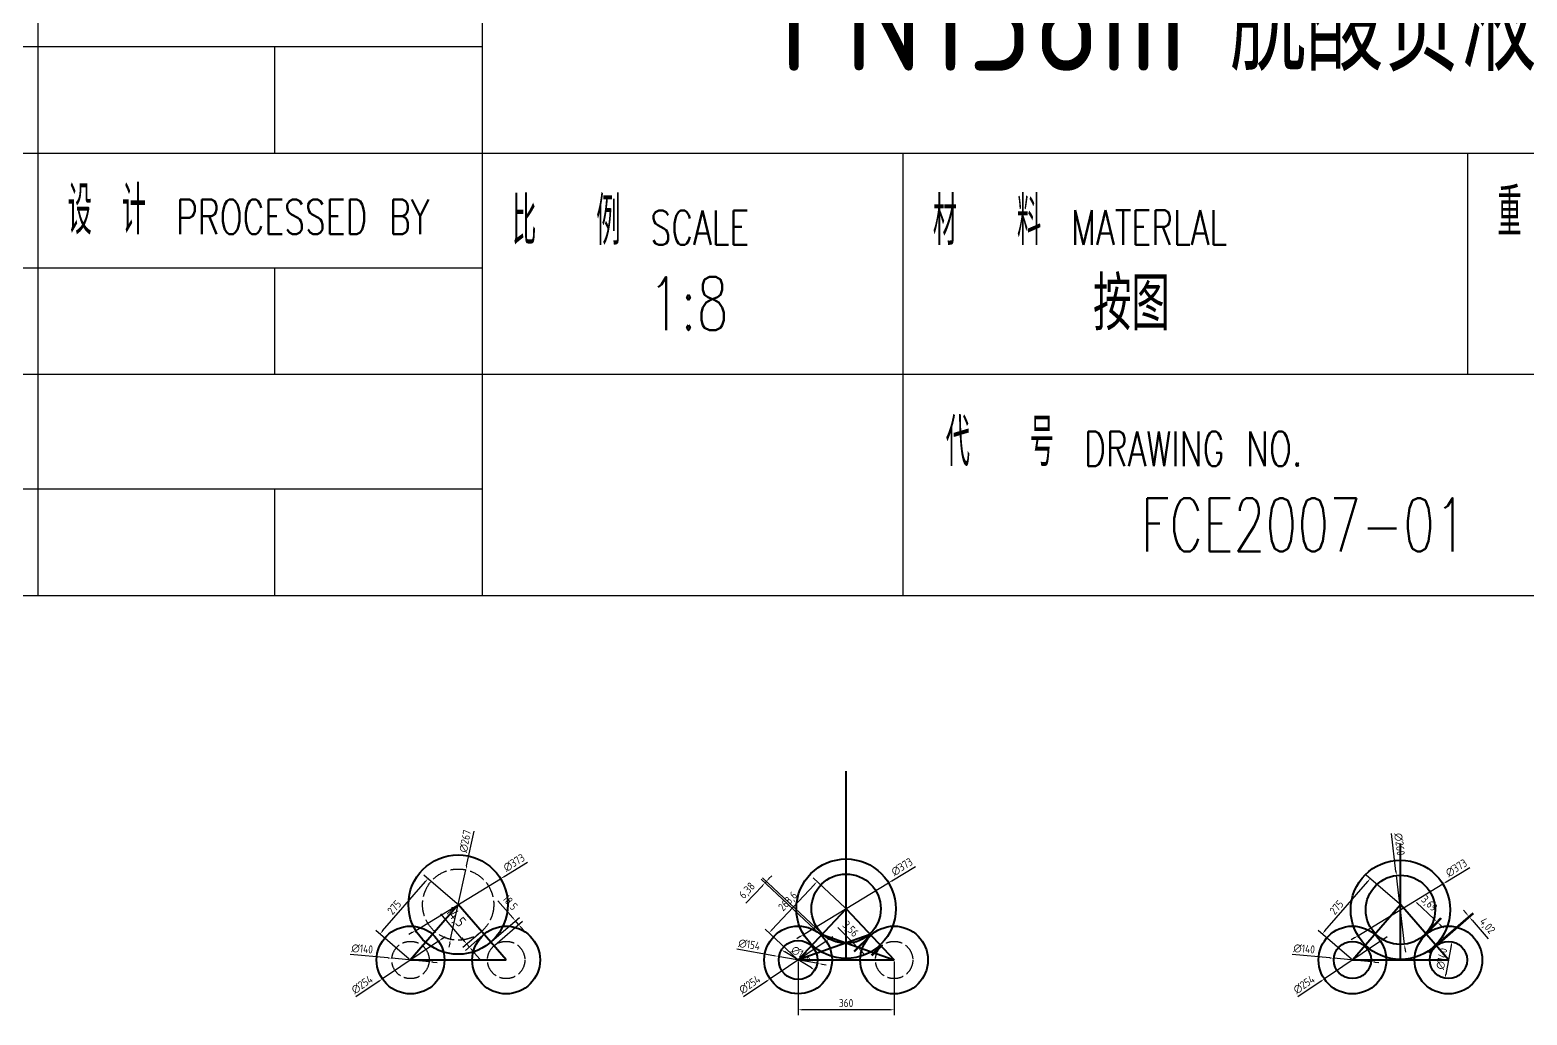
# Model space of a CAD drawing. Header units: millimetres. Extents: x 6220 to 53600, y -8031 to 13822.
# Drawn here: x 23265 to 28878, y -8031 to -4335 of the extents above; entities that cross this region are included whole.
import ezdxf

# ---------------------------------------------------------------- set-up
doc = ezdxf.new("R2010")
doc.units = ezdxf.units.MM
doc.linetypes.add('ACAD_ISO02W100', pattern=[15, 12, -3])
doc.layers.add('2', color=3, linetype='Continuous')
doc.layers.add('虚线', color=3, linetype='ACAD_ISO02W100')
doc.layers.add('粗线', color=7, linetype='Continuous', lineweight=40)
doc.styles.add('GB', font='gbenor.shx', dxfattribs={"bigfont": 'gbcbig.shx'})
doc.styles.get("Standard").update_dxf_attribs({"font": 'txt', "bigfont": 'gbcbig.shx'})
doc.styles.add('工程字', font='gbenor.shx', dxfattribs={"bigfont": 'gbcbig.shx'})
doc.dimstyles.new('ISO-25', dxfattribs={"dimtxt": 40, "dimasz": 30, "dimexe": 20, "dimexo": 5, "dimgap": 10, "dimtad": 1, "dimtxsty": 'GB', "dimcen": 2.5, "dimadec": 0, "dimazin": 0, "dimtfac": 1, "dimtmove": 0, "dimatfit": 0, "dimfxl": 0, "dimarcsym": 0})

# ---------------------------------------------------------------- blocks, each defined once
blk = doc.blocks.new('*T25')
at = {"layer": '2', "color": 0, "lineweight": -2}
for p, q in [((0, 0), (871.9, 0)), ((0, 0), (0, -347.4)), ((871.9, 0), (1611.6, 0)), ((1611.6, 0), (2499.6, 0)), ((2499.6, 0), (3278.3, 0)), ((3278.3, 0), (4855.8, 0)), ((3278.3, 0), (3278.3, -347.4)), ((4855.8, 0), (6133.8, 0)), ((6133.8, 0), (6972.7, 0)), ((6972.7, 0), (8156.2, 0)), ((8156.2, 0), (8985.6, 0)), ((8985.6, 0), (8985.6, -347.4)), ((0, -347.4), (0, -597.6)), ((3278.3, -347.4), (3278.3, -597.6)), ((8985.6, -347.4), (8985.6, -597.6)), ((0, -597.6), (0, -847.8)), ((3278.3, -597.6), (3278.3, -847.8)), ((8985.6, -597.6), (8985.6, -847.8)), ((0, -847.8), (871.9, -847.8)), ((0, -847.8), (0, -1277.9)), ((871.9, -847.8), (1611.6, -847.8)), ((1611.6, -847.8), (2499.6, -847.8)), ((1611.6, -847.8), (1611.6, -1277.9)), ((2499.6, -847.8), (3278.3, -847.8)), ((3278.3, -847.8), (3278.3, -1277.9)), ((8985.6, -847.8), (8985.6, -1277.9)), ((0, -1277.9), (871.9, -1277.9)), ((0, -1277.9), (0, -1677.5)), ((871.9, -1277.9), (1611.6, -1277.9)), ((871.9, -1277.9), (871.9, -1677.5)), ((1611.6, -1277.9), (2499.6, -1277.9)), ((1611.6, -1277.9), (1611.6, -1677.5)), ((2499.6, -1277.9), (3278.3, -1277.9)), ((2499.6, -1277.9), (2499.6, -1677.5)), ((3278.3, -1277.9), (3278.3, -1677.5)), ((8985.6, -1277.9), (8985.6, -1677.5)), ((0, -1677.5), (871.9, -1677.5)), ((0, -1677.5), (0, -2107.6)), ((871.9, -1677.5), (1611.6, -1677.5)), ((1611.6, -1677.5), (2499.6, -1677.5)), ((1611.6, -1677.5), (1611.6, -2107.6)), ((2499.6, -1677.5), (3278.3, -1677.5)), ((3278.3, -1677.5), (4855.8, -1677.5)), ((3278.3, -1677.5), (3278.3, -2107.6)), ((4855.8, -1677.5), (6133.8, -1677.5)), ((4855.8, -1677.5), (4855.8, -2107.6)), ((6133.8, -1677.5), (6972.7, -1677.5)), ((6972.7, -1677.5), (8156.2, -1677.5)), ((6972.7, -1677.5), (6972.7, -2107.6)), ((8156.2, -1677.5), (8985.6, -1677.5)), ((8985.6, -1677.5), (8985.6, -2107.6)), ((0, -2107.6), (871.9, -2107.6)), ((0, -2107.6), (0, -2507.2)), ((871.9, -2107.6), (1611.6, -2107.6)), ((871.9, -2107.6), (871.9, -2507.2)), ((1611.6, -2107.6), (2499.6, -2107.6)), ((1611.6, -2107.6), (1611.6, -2507.2)), ((2499.6, -2107.6), (3278.3, -2107.6)), ((2499.6, -2107.6), (2499.6, -2507.2)), ((3278.3, -2107.6), (3278.3, -2507.2)), ((4855.8, -2107.6), (4855.8, -2507.2)), ((6972.7, -2107.6), (6972.7, -2507.2)), ((8985.6, -2107.6), (8985.6, -2507.2)), ((0, -2507.2), (871.9, -2507.2)), ((0, -2507.2), (0, -2937.4)), ((871.9, -2507.2), (1611.6, -2507.2)), ((1611.6, -2507.2), (2499.6, -2507.2)), ((1611.6, -2507.2), (1611.6, -2937.4)), ((2499.6, -2507.2), (3278.3, -2507.2)), ((3278.3, -2507.2), (4855.8, -2507.2)), ((3278.3, -2507.2), (3278.3, -2937.4)), ((4855.8, -2507.2), (6133.8, -2507.2)), ((4855.8, -2507.2), (4855.8, -2937.4)), ((6133.8, -2507.2), (6972.7, -2507.2)), ((6972.7, -2507.2), (8156.2, -2507.2)), ((8156.2, -2507.2), (8985.6, -2507.2)), ((8156.2, -2507.2), (8156.2, -2937.4)), ((8985.6, -2507.2), (8985.6, -2937.4)), ((0, -2937.4), (871.9, -2937.4)), ((0, -2937.4), (0, -3337)), ((871.9, -2937.4), (1611.6, -2937.4)), ((871.9, -2937.4), (871.9, -3337)), ((1611.6, -2937.4), (2499.6, -2937.4)), ((1611.6, -2937.4), (1611.6, -3337)), ((2499.6, -2937.4), (3278.3, -2937.4)), ((2499.6, -2937.4), (2499.6, -3337)), ((3278.3, -2937.4), (3278.3, -3337)), ((4855.8, -2937.4), (4855.8, -3337)), ((8156.2, -2937.4), (8156.2, -3337)), ((8985.6, -2937.4), (8985.6, -3337)), ((0, -3337), (871.9, -3337)), ((871.9, -3337), (1611.6, -3337)), ((1611.6, -3337), (2499.6, -3337)), ((2499.6, -3337), (3278.3, -3337)), ((3278.3, -3337), (4855.8, -3337)), ((4855.8, -3337), (6133.8, -3337)), ((6133.8, -3337), (6972.7, -3337)), ((6972.7, -3337), (8156.2, -3337)), ((8156.2, -3337), (8985.6, -3337))]:
    blk.add_line(p, q, dxfattribs=at)
at = {"layer": '2', "color": 0, "insert": (0.1, -423.9), "char_height": 250, "width": 3278.163, "attachment_point": 4, "style": '工程字'}
blk.add_mtext('     富瑞德化工设备(武汉)有限公司\\P{\\H0.48x;       FRIEND CHEMICAL EQUIPMENT(WUHAN) CO., LTD}', dxfattribs=at)
at = {"layer": '2', "color": 0}
for s, insert, char_height, width, attachment_point in [('\\A1; \\P 名称 {\\H0.6x;TITLE\\P}     {\\Fgbenor|c0;\\H1.6x;FN138m\\H0.7x;\\S2^ ;\\Ftxt,gbcbig|c134;\\H1.429x;脱酸贫液冷却器}', (3278.3, -0.1), 250, 5707.247, 1), (' {\\W0.7;标 检 \\H0.7222x;STD.CH. BY}', (1611.7, -1062.9), 180, 1666.524, 4), ('{\\W0.7; 设 计 \\H0.7222x;DESIGNED BY}', (0.1, -1062.9), 180, 1611.518, 4), ('{\\W0.7; 校 对 \\H0.7222x;CHECKED BY}', (0.1, -1892.6), 180, 1611.518, 4), ('{\\W0.7; 设 计 \\H0.7222x;PROCESSED BY}', (1611.7, -1892.6), 180, 1666.524, 4), ('{\\W0.7; 重  量 \\H0.7222x;WEIGHT  (kg)\\P\\H1.538x;    6102.3 Kg}', (6972.7, -2092.4), 180, 2012.871, 4), ('{\\W0.7; 比  例 \\H0.7222x;SCALE\\P\\H1.538x;     1:8}', (3278.3, -2092.4), 180, 1577.4, 4), ('{\\W0.7; 材  料 \\H0.7222x;MATERLAL\\P\\H1.538x;\\W1;    按图}', (4855.9, -2092.4), 180, 2116.736, 4), ('{\\H0.2778x; }版\\P{\\H0.7222x;  REV.\\P   A}', (8156.3, -2922.1), 180, 829.291, 4), ('{\\W0.7; 审 核 \\H0.7222x;REVIEWED BY}', (0.1, -2722.3), 180, 1611.518, 4), (' {\\W0.7;代  号 \\H0.7222x;DRAWING NO.\\P\\H1.538x;\\W1;     \\W0.7;FCE2007-01}', (4855.9, -2922.1), 180, 3300.317, 4)]:
    blk.add_mtext(s, dxfattribs=dict(at, insert=insert, char_height=char_height, width=width, attachment_point=attachment_point))
blk = doc.blocks.new('*D106')
at = {"layer": 'Defpoints', "color": 0}
for p in [(24757.5, -7518.9), (24870.5, -7616.7), (24690.5, -7824.6)]:
    blk.add_point(p, dxfattribs=at)
at = {"layer": '粗线', "color": 0, "lineweight": -2}
for p, q in [((24866.7, -7613.4), (24742.4, -7505.8)), ((24587.4, -7715.4), (24747.7, -7530.2)), ((24686.7, -7821.3), (24562.4, -7713.7))]:
    blk.add_line(p, q, dxfattribs=at)
at = {"layer": '粗线', "color": 0}
for points in [[(24745.8, -7528.6), (24749.6, -7531.8), (24757.5, -7518.9)], [(24585.5, -7713.8), (24589.3, -7717.1), (24577.5, -7726.8)]]:
    blk.add_solid(points, dxfattribs=at)
at = {"layer": '粗线', "color": 0, "insert": (24630.9, -7627), "char_height": 30, "attachment_point": 5, "rotation": 49.1146, "style": 'GB'}
blk.add_mtext('275', dxfattribs=at)
blk = doc.blocks.new('*D107')
at = {"layer": 'Defpoints', "color": 0}
for p in [(25029.8, -7519.6), (24711.2, -7713.7)]:
    blk.add_point(p, dxfattribs=at)
at = {"layer": '粗线', "color": 0, "lineweight": -2}
for p, q in [((25042.6, -7511.8), (25131, -7457.9)), ((24711.2, -7713.7), (25029.8, -7519.6)), ((24698.4, -7721.5), (24685.6, -7729.3))]:
    blk.add_line(p, q, dxfattribs=at)
at = {"layer": '粗线', "color": 0}
for points in [[(25041.3, -7509.7), (25043.9, -7513.9), (25029.8, -7519.6)], [(24697.1, -7719.4), (24699.7, -7723.7), (24711.2, -7713.7)]]:
    blk.add_solid(points, dxfattribs=at)
at = {"layer": '粗线', "color": 0, "insert": (25080.2, -7459.6), "char_height": 30, "attachment_point": 5, "rotation": 31.3618, "style": 'GB'}
blk.add_mtext('∅373', dxfattribs=at)
blk = doc.blocks.new('*D108')
at = {"layer": 'Defpoints', "color": 0}
for p in [(24899.1, -7486.3), (24841.9, -7747)]:
    blk.add_point(p, dxfattribs=at)
at = {"layer": '粗线', "color": 0, "lineweight": -2}
for p, q in [((24902.3, -7471.6), (24930.9, -7341.4)), ((24841.9, -7747), (24899.1, -7486.3)), ((24838.7, -7761.7), (24835.4, -7776.3))]:
    blk.add_line(p, q, dxfattribs=at)
at = {"layer": '粗线', "color": 0}
for points in [[(24899.9, -7471.1), (24904.8, -7472.1), (24899.1, -7486.3)], [(24836.2, -7761.2), (24841.1, -7762.2), (24841.9, -7747)]]:
    blk.add_solid(points, dxfattribs=at)
at = {"layer": '粗线', "color": 0, "insert": (24897.1, -7378.7), "char_height": 30, "attachment_point": 5, "rotation": 77.616, "style": 'GB'}
blk.add_mtext('∅267', dxfattribs=at)
blk = doc.blocks.new('*D109')
at = {"layer": 'Defpoints', "color": 0}
for p in [(24797, -7753.5), (24586.6, -7895.6)]:
    blk.add_point(p, dxfattribs=at)
at = {"layer": '粗线', "color": 0, "lineweight": -2}
for p, q in [((24809.5, -7745.1), (24821.9, -7736.7)), ((24797, -7753.5), (24586.6, -7895.6)), ((24574.1, -7904), (24487.1, -7962.8))]:
    blk.add_line(p, q, dxfattribs=at)
at = {"layer": '粗线', "color": 0}
for points in [[(24808.1, -7743), (24810.9, -7747.2), (24797, -7753.5)], [(24572.7, -7902), (24575.5, -7906.1), (24586.6, -7895.6)]]:
    blk.add_solid(points, dxfattribs=at)
at = {"layer": '粗线', "color": 0, "insert": (24510.4, -7916.9), "char_height": 30, "attachment_point": 5, "rotation": 34.0351, "style": 'GB'}
blk.add_mtext('∅254', dxfattribs=at)
blk = doc.blocks.new('*D110')
at = {"layer": 'Defpoints', "color": 0}
for p in [(24622.1, -7818.2), (24761.5, -7830.9)]:
    blk.add_point(p, dxfattribs=at)
at = {"layer": '粗线', "color": 0, "lineweight": -2}
for p, q in [((24607.2, -7816.8), (24466.2, -7803.9)), ((24761.5, -7830.9), (24622.1, -7818.2)), ((24776.4, -7832.3), (24791.4, -7833.7))]:
    blk.add_line(p, q, dxfattribs=at)
at = {"layer": '粗线', "color": 0}
for points in [[(24607.4, -7814.3), (24606.9, -7819.3), (24622.1, -7818.2)], [(24776.7, -7829.8), (24776.2, -7834.8), (24761.5, -7830.9)]]:
    blk.add_solid(points, dxfattribs=at)
at = {"layer": '粗线', "color": 0, "insert": (24510.8, -7782.9), "char_height": 30, "attachment_point": 5, "rotation": 354.7797, "style": 'GB'}
blk.add_mtext('∅140', dxfattribs=at)
blk = doc.blocks.new('*D111')
at = {"layer": 'Defpoints', "color": 0}
for p in [(25085, -7677.6), (24992.6, -7757.7), (25004.7, -7771.6)]:
    blk.add_point(p, dxfattribs=at)
at = {"layer": '粗线', "color": 0, "lineweight": -2}
for p, q in [((25075.2, -7666.3), (25019.7, -7602.2)), ((24996.4, -7754.4), (25100.2, -7664.5)), ((25008.5, -7768.4), (25112.3, -7678.5)), ((25097.2, -7691.6), (25085, -7677.6)), ((25107, -7702.9), (25116.8, -7714.3))]:
    blk.add_line(p, q, dxfattribs=at)
at = {"layer": '粗线', "color": 0}
for points in [[(25077.1, -7664.6), (25073.3, -7667.9), (25085, -7677.6)], [(25108.9, -7701.3), (25105.1, -7704.6), (25097.2, -7691.6)]]:
    blk.add_solid(points, dxfattribs=at)
at = {"layer": '粗线', "color": 0, "insert": (25062.9, -7610.9), "char_height": 30, "attachment_point": 5, "rotation": 310.8854, "style": 'GB'}
blk.add_mtext('18,5', dxfattribs=at)
blk = doc.blocks.new('*D112')
at = {"layer": 'Defpoints', "color": 0}
for p in [(24957.9, -7717.6), (24967.4, -7728.5), (24903.2, -7764.9)]:
    blk.add_point(p, dxfattribs=at)
at = {"layer": '粗线', "color": 0, "lineweight": -2}
for p, q in [((24883.6, -7742.2), (24805.2, -7651.7)), ((24954.1, -7720.9), (24888.1, -7778)), ((24963.6, -7731.8), (24897.6, -7789)), ((24912.7, -7775.9), (24903.2, -7764.9)), ((24932.3, -7798.6), (24952, -7821.2))]:
    blk.add_line(p, q, dxfattribs=at)
at = {"layer": '粗线', "color": 0}
for points in [[(24887.4, -7739), (24879.8, -7745.5), (24903.2, -7764.9)], [(24936.1, -7795.3), (24928.6, -7801.8), (24912.7, -7775.9)]]:
    blk.add_solid(points, dxfattribs=at)
at = {"layer": '粗线', "color": 0, "insert": (24859.1, -7664.4), "char_height": 40, "attachment_point": 5, "rotation": 310.8854, "style": 'GB'}
blk.add_mtext('14,5', dxfattribs=at)
blk = doc.blocks.new('*D113')
at = {"layer": 'Defpoints', "color": 0}
for p in [(26484.4, -7535), (26165.9, -7729.1)]:
    blk.add_point(p, dxfattribs=at)
at = {"layer": '粗线', "color": 0, "lineweight": -2}
for p, q in [((26497.2, -7527.2), (26585.7, -7473.3)), ((26165.9, -7729.1), (26484.4, -7535)), ((26153.1, -7736.9), (26140.3, -7744.8))]:
    blk.add_line(p, q, dxfattribs=at)
at = {"layer": '粗线', "color": 0}
for points in [[(26495.9, -7525.1), (26498.5, -7529.3), (26484.4, -7535)], [(26151.8, -7734.8), (26154.4, -7739.1), (26165.9, -7729.1)]]:
    blk.add_solid(points, dxfattribs=at)
at = {"layer": '粗线', "color": 0, "insert": (26534.8, -7475), "char_height": 30, "attachment_point": 5, "rotation": 31.3618, "style": 'GB'}
blk.add_mtext('∅373', dxfattribs=at)
blk = doc.blocks.new('*D114')
at = {"layer": 'Defpoints', "color": 0}
for p in [(26250.5, -7753.4), (26040, -7895.5)]:
    blk.add_point(p, dxfattribs=at)
at = {"layer": '粗线', "color": 0, "lineweight": -2}
for p, q in [((26263, -7745), (26275.4, -7736.6)), ((26250.5, -7753.4), (26040, -7895.5)), ((26027.6, -7903.9), (25940.6, -7962.7))]:
    blk.add_line(p, q, dxfattribs=at)
at = {"layer": '粗线', "color": 0}
for points in [[(26261.6, -7742.9), (26264.4, -7747), (26250.5, -7753.4)], [(26026.2, -7901.9), (26029, -7906), (26040, -7895.5)]]:
    blk.add_solid(points, dxfattribs=at)
at = {"layer": '粗线', "color": 0, "insert": (25963.9, -7916.8), "char_height": 30, "attachment_point": 5, "rotation": 34.0351, "style": 'GB'}
blk.add_mtext('∅254', dxfattribs=at)
blk = doc.blocks.new('*D115')
at = {"layer": 'Defpoints', "color": 0}
for p in [(26419.5, -7726), (26422.1, -7728.5), (26368.4, -7777.1)]:
    blk.add_point(p, dxfattribs=at)
at = {"layer": '粗线', "color": 0, "lineweight": -2}
for p, q in [((26357.8, -7766.5), (26294.2, -7702.9)), ((26416, -7729.6), (26354.2, -7791.3)), ((26418.5, -7732.1), (26356.8, -7793.8)), ((26370.9, -7779.7), (26368.4, -7777.1)), ((26381.5, -7790.3), (26392.1, -7800.9))]:
    blk.add_line(p, q, dxfattribs=at)
at = {"layer": '粗线', "color": 0}
for points in [[(26359.5, -7764.8), (26356, -7768.3), (26368.4, -7777.1)], [(26383.3, -7788.5), (26379.7, -7792), (26370.9, -7779.7)]]:
    blk.add_solid(points, dxfattribs=at)
at = {"layer": '粗线', "color": 0, "insert": (26339.7, -7710.4), "char_height": 30, "attachment_point": 5, "rotation": 314.9728, "style": 'GB'}
blk.add_mtext('3,56', dxfattribs=at)
blk = doc.blocks.new('*D119')
at = {"layer": 'Defpoints', "color": 0}
for p in [(28290.7, -7518.9), (28403.7, -7616.7), (28223.7, -7824.6)]:
    blk.add_point(p, dxfattribs=at)
at = {"layer": '粗线', "color": 0, "lineweight": -2}
for p, q in [((28399.9, -7613.4), (28275.6, -7505.8)), ((28120.5, -7715.4), (28280.9, -7530.2)), ((28219.9, -7821.3), (28095.6, -7713.7))]:
    blk.add_line(p, q, dxfattribs=at)
at = {"layer": '粗线', "color": 0}
for points in [[(28279, -7528.6), (28282.8, -7531.8), (28290.7, -7518.9)], [(28118.6, -7713.8), (28122.4, -7717.1), (28110.7, -7726.8)]]:
    blk.add_solid(points, dxfattribs=at)
at = {"layer": '粗线', "color": 0, "insert": (28164, -7627), "char_height": 30, "attachment_point": 5, "rotation": 49.1146, "style": 'GB'}
blk.add_mtext('275', dxfattribs=at)
blk = doc.blocks.new('*D116')
at = {"layer": 'Defpoints', "color": 0}
for p in [(28562.9, -7539.3), (28244.4, -7733.5)]:
    blk.add_point(p, dxfattribs=at)
at = {"layer": '粗线', "color": 0, "lineweight": -2}
for p, q in [((28575.7, -7531.5), (28664.1, -7477.7)), ((28244.4, -7733.5), (28562.9, -7539.3)), ((28231.6, -7741.3), (28218.8, -7749.1))]:
    blk.add_line(p, q, dxfattribs=at)
at = {"layer": '粗线', "color": 0}
for points in [[(28574.4, -7529.4), (28577, -7533.7), (28562.9, -7539.3)], [(28230.3, -7739.1), (28232.9, -7743.4), (28244.4, -7733.5)]]:
    blk.add_solid(points, dxfattribs=at)
at = {"layer": '粗线', "color": 0, "insert": (28613.3, -7479.3), "char_height": 30, "attachment_point": 5, "rotation": 31.3618, "style": 'GB'}
blk.add_mtext('∅373', dxfattribs=at)
blk = doc.blocks.new('*D117')
at = {"layer": 'Defpoints', "color": 0}
for p in [(28328.9, -7753.5), (28118.4, -7895.6)]:
    blk.add_point(p, dxfattribs=at)
at = {"layer": '粗线', "color": 0, "lineweight": -2}
for p, q in [((28341.3, -7745.1), (28353.8, -7736.7)), ((28328.9, -7753.5), (28118.4, -7895.6)), ((28106, -7904), (28019, -7962.8))]:
    blk.add_line(p, q, dxfattribs=at)
at = {"layer": '粗线', "color": 0}
for points in [[(28339.9, -7743), (28342.7, -7747.2), (28328.9, -7753.5)], [(28104.6, -7902), (28107.4, -7906.1), (28118.4, -7895.6)]]:
    blk.add_solid(points, dxfattribs=at)
at = {"layer": '粗线', "color": 0, "insert": (28042.3, -7916.9), "char_height": 30, "attachment_point": 5, "rotation": 34.0351, "style": 'GB'}
blk.add_mtext('∅254', dxfattribs=at)
blk = doc.blocks.new('*D118')
at = {"layer": 'Defpoints', "color": 0}
for p in [(28154, -7818.2), (28293.4, -7830.9)]:
    blk.add_point(p, dxfattribs=at)
at = {"layer": '粗线', "color": 0, "lineweight": -2}
for p, q in [((28139, -7816.8), (27998.1, -7803.9)), ((28293.4, -7830.9), (28154, -7818.2)), ((28308.3, -7832.3), (28323.2, -7833.7))]:
    blk.add_line(p, q, dxfattribs=at)
at = {"layer": '粗线', "color": 0}
for points in [[(28139.2, -7814.3), (28138.8, -7819.3), (28154, -7818.2)], [(28308.5, -7829.8), (28308.1, -7834.8), (28293.4, -7830.9)]]:
    blk.add_solid(points, dxfattribs=at)
at = {"layer": '粗线', "color": 0, "insert": (28042.7, -7782.9), "char_height": 30, "attachment_point": 5, "rotation": 354.7797, "style": 'GB'}
blk.add_mtext('∅140', dxfattribs=at)
blk = doc.blocks.new('*D120')
at = {"layer": 'Defpoints', "color": 0}
for p in [(28596.9, -7755.8), (28570.4, -7893.3)]:
    blk.add_point(p, dxfattribs=at)
at = {"layer": '粗线', "color": 0, "lineweight": -2}
blk.add_line((28594.1, -7770.6), (28573.3, -7878.6), dxfattribs=at)
at = {"layer": '粗线', "color": 0}
for points in [[(28591.6, -7770.1), (28596.5, -7771), (28596.9, -7755.8)], [(28570.8, -7878.1), (28575.7, -7879), (28570.4, -7893.3)]]:
    blk.add_solid(points, dxfattribs=at)
at = {"layer": '粗线', "color": 0, "insert": (28559.1, -7819.8), "char_height": 30, "attachment_point": 5, "rotation": 79.0936, "style": 'GB'}
blk.add_mtext('∅140', dxfattribs=at)
blk = doc.blocks.new('*D121')
at = {"layer": 'Defpoints', "color": 0}
for p in [(28662.4, -7663.8), (28535.2, -7768.6), (28537.8, -7771.6)]:
    blk.add_point(p, dxfattribs=at)
at = {"layer": '粗线', "color": 0, "lineweight": -2}
for p, q in [((28539, -7765.3), (28674.9, -7647.7)), ((28541.6, -7768.4), (28677.5, -7650.7)), ((28649.9, -7649.4), (28640.1, -7638.1)), ((28659.8, -7660.8), (28662.4, -7663.8)), ((28672.2, -7675.1), (28732.9, -7745.3))]:
    blk.add_line(p, q, dxfattribs=at)
at = {"layer": '粗线', "color": 0}
for points in [[(28651.8, -7647.8), (28648.1, -7651.1), (28659.8, -7660.8)], [(28674.1, -7673.5), (28670.3, -7676.8), (28662.4, -7663.8)]]:
    blk.add_solid(points, dxfattribs=at)
at = {"layer": '粗线', "color": 0, "insert": (28727.8, -7698.3), "char_height": 30, "attachment_point": 5, "rotation": 310.8854, "style": 'GB'}
blk.add_mtext('4,02', dxfattribs=at)
blk = doc.blocks.new('*D122')
at = {"layer": 'Defpoints', "color": 0}
for p in [(28540.5, -7681.1), (28497.9, -7726), (28500.5, -7728.5)]:
    blk.add_point(p, dxfattribs=at)
at = {"layer": '粗线', "color": 0, "lineweight": -2}
for p, q in [((28529.7, -7670.8), (28464.1, -7608.4)), ((28501.3, -7722.4), (28554.3, -7666.6)), ((28504, -7724.9), (28557, -7669.2)), ((28543.2, -7683.7), (28540.5, -7681.1)), ((28554.1, -7694), (28564.9, -7704.4))]:
    blk.add_line(p, q, dxfattribs=at)
at = {"layer": '粗线', "color": 0}
for points in [[(28531.4, -7669), (28527.9, -7672.6), (28540.5, -7681.1)], [(28555.8, -7692.2), (28552.3, -7695.8), (28543.2, -7683.7)]]:
    blk.add_solid(points, dxfattribs=at)
at = {"layer": '粗线', "color": 0, "insert": (28509.9, -7615), "char_height": 30, "attachment_point": 5, "rotation": 316.4342, "style": 'GB'}
blk.add_mtext('3,69', dxfattribs=at)
blk = doc.blocks.new('*D123')
at = {"layer": 'Defpoints', "color": 0}
for p in [(28388.6, -7507.3), (28418.7, -7765.5)]:
    blk.add_point(p, dxfattribs=at)
at = {"layer": '粗线', "color": 0, "lineweight": -2}
for p, q in [((28386.9, -7492.4), (28370.2, -7349.6)), ((28418.7, -7765.5), (28388.6, -7507.3)), ((28420.5, -7780.4), (28422.2, -7795.3))]:
    blk.add_line(p, q, dxfattribs=at)
at = {"layer": '粗线', "color": 0}
for points in [[(28389.4, -7492.1), (28384.4, -7492.7), (28388.6, -7507.3)], [(28422.9, -7780.1), (28418, -7780.7), (28418.7, -7765.5)]]:
    blk.add_solid(points, dxfattribs=at)
at = {"layer": '粗线', "color": 0, "insert": (28400.1, -7390.1), "char_height": 30, "attachment_point": 5, "rotation": 276.6502, "style": 'GB'}
blk.add_mtext('∅260', dxfattribs=at)
blk = doc.blocks.new('*D124')
at = {"layer": 'Defpoints', "color": 0}
for p in [(26145.2, -7824.6), (26505.2, -7824.6), (26145.2, -8011.2)]:
    blk.add_point(p, dxfattribs=at)
at = {"layer": '粗线', "color": 0, "lineweight": -2}
for p, q in [((26145.2, -7829.6), (26145.2, -8031.2)), ((26505.2, -7829.6), (26505.2, -8031.2)), ((26490.2, -8011.2), (26160.2, -8011.2))]:
    blk.add_line(p, q, dxfattribs=at)
at = {"layer": '粗线', "color": 0}
for points in [[(26160.2, -8008.7), (26160.2, -8013.7), (26145.2, -8011.2)], [(26490.2, -8008.7), (26490.2, -8013.7), (26505.2, -8011.2)]]:
    blk.add_solid(points, dxfattribs=at)
at = {"layer": '粗线', "color": 0, "insert": (26325.2, -7986.2), "char_height": 30, "attachment_point": 5, "style": 'GB'}
blk.add_mtext('360', dxfattribs=at)
blk = doc.blocks.new('*D125')
at = {"layer": 'Defpoints', "color": 0}
for p in [(26082.9, -7786.6), (26207.7, -7862.3)]:
    blk.add_point(p, dxfattribs=at)
at = {"layer": '粗线', "color": 0, "lineweight": -2}
blk.add_line((26194.9, -7854.5), (26095.7, -7794.4), dxfattribs=at)
at = {"layer": '粗线', "color": 0}
for points in [[(26097, -7792.2), (26094.4, -7796.5), (26082.9, -7786.6)], [(26196.2, -7852.4), (26193.6, -7856.7), (26207.7, -7862.3)]]:
    blk.add_solid(points, dxfattribs=at)
at = {"layer": '粗线', "color": 0, "insert": (26158.3, -7803.1), "char_height": 30, "attachment_point": 5, "rotation": 328.7627, "style": 'GB'}
blk.add_mtext('∅146', dxfattribs=at)
blk = doc.blocks.new('*D126')
at = {"layer": 'Defpoints', "color": 0}
for p in [(26069.4, -7811.1), (26221.1, -7837.8)]:
    blk.add_point(p, dxfattribs=at)
at = {"layer": '粗线', "color": 0, "lineweight": -2}
for p, q in [((26054.7, -7808.6), (25916, -7784.2)), ((26221.1, -7837.8), (26069.4, -7811.1)), ((26235.9, -7840.3), (26250.7, -7842.9))]:
    blk.add_line(p, q, dxfattribs=at)
at = {"layer": '粗线', "color": 0}
for points in [[(26055.1, -7806.1), (26054.2, -7811), (26069.4, -7811.1)], [(26236.3, -7837.9), (26235.5, -7842.8), (26221.1, -7837.8)]]:
    blk.add_solid(points, dxfattribs=at)
at = {"layer": '粗线', "color": 0, "insert": (25962.1, -7766.9), "char_height": 30, "attachment_point": 5, "rotation": 350.0487, "style": 'GB'}
blk.add_mtext('∅154', dxfattribs=at)
blk = doc.blocks.new('*D127')
at = {"layer": 'Defpoints', "color": 0}
for p in [(26325.2, -7632), (26036.3, -7722.8), (26145.2, -7824.6)]:
    blk.add_point(p, dxfattribs=at)
at = {"layer": '粗线', "color": 0, "lineweight": -2}
for p, q in [((26321.5, -7628.6), (26201.7, -7516.6)), ((26206.1, -7541.2), (26046.6, -7711.9)), ((26141.5, -7821.1), (26021.7, -7709.2))]:
    blk.add_line(p, q, dxfattribs=at)
at = {"layer": '粗线', "color": 0}
for points in [[(26204.3, -7539.5), (26207.9, -7542.9), (26216.3, -7530.2)], [(26044.7, -7710.2), (26048.4, -7713.6), (26036.3, -7722.8)]]:
    blk.add_solid(points, dxfattribs=at)
at = {"layer": '粗线', "color": 0, "insert": (26108.6, -7606.1), "char_height": 30, "attachment_point": 5, "rotation": 46.9337, "style": 'GB'}
blk.add_mtext('263,6', dxfattribs=at)
blk = doc.blocks.new('*D128')
at = {"layer": 'Defpoints', "color": 0}
for p in [(26021.4, -7534.7), (26232, -7731.7), (26236.4, -7727)]:
    blk.add_point(p, dxfattribs=at)
at = {"layer": '粗线', "color": 0, "lineweight": -2}
for p, q in [((26228.4, -7728.3), (26006.8, -7521.1)), ((26232.7, -7723.6), (26011.2, -7516.4)), ((26036, -7519.1), (26046.3, -7508.2)), ((26011.2, -7545.7), (25949.5, -7611.6)), ((26025.8, -7530.1), (26021.4, -7534.7))]:
    blk.add_line(p, q, dxfattribs=at)
at = {"layer": '粗线', "color": 0}
for points in [[(26034.2, -7517.4), (26037.9, -7520.8), (26025.8, -7530.1)], [(26009.4, -7544), (26013, -7547.4), (26021.4, -7534.7)]]:
    blk.add_solid(points, dxfattribs=at)
at = {"layer": '粗线', "color": 0, "insert": (25955.6, -7565.8), "char_height": 30, "attachment_point": 5, "rotation": 46.9197, "style": 'GB'}
blk.add_mtext('6,38', dxfattribs=at)

msp = doc.modelspace()

# ---------------------------------------------------------------- linework, layer by layer
at = {"layer": '粗线'}
for p, q in [((26325.184, -7824.559), (26325.184, -7116.524)), ((28403.66, -7824.559), (28403.66, -7386.939)), ((24690.5, -7824.559), (24870.5, -7616.654)), ((25050.5, -7824.559), (24870.5, -7616.654)), ((26145.184, -7824.559), (26325.184, -7632.08)), ((26145.184, -7824.559), (26325.184, -7632.08)), ((26325.184, -7632.08), (26505.184, -7824.559)), ((26325.184, -7632.08), (26505.184, -7824.559)), ((28223.66, -7824.559), (28403.66, -7616.654)), ((28583.66, -7824.559), (28403.66, -7616.654)), ((26415.184, -7728.319), (26145.184, -7824.559)), ((26235.184, -7728.319), (26505.184, -7824.559)), ((26456.538, -7768.809), (26418.657, -7806.69)), ((26459.366, -7771.637), (26421.485, -7809.518)), ((28535.014, -7768.809), (28508.02, -7795.803)), ((28537.842, -7771.637), (28510.848, -7798.631)), ((24690.5, -7824.559), (25050.5, -7824.559)), ((26145.184, -7824.559), (26505.184, -7824.559)), ((26145.184, -7824.559), (26505.184, -7824.559)), ((28223.66, -7824.559), (28583.66, -7824.559))]:
    msp.add_line(p, q, dxfattribs=at)
for centre, radius in [((24870.5, -7616.654), 186.5), ((26325.184, -7632.08), 186.5), ((28403.66, -7636.404), 186.5), ((26325.184, -7632.08), 130), ((28403.66, -7636.404), 130), ((24691.802, -7824.559), 127), ((25050.5, -7824.559), 127), ((26145.289, -7824.449), 127), ((26505.184, -7824.559), 127), ((28223.66, -7824.559), 127), ((28583.66, -7824.559), 127), ((26145.289, -7824.449), 73), ((28223.66, -7824.559), 70), ((28583.66, -7824.559), 70)]:
    msp.add_circle(centre, radius, dxfattribs=at)
at = {"layer": '虚线', "ltscale": 5}
for centre, radius in [((24870.5, -7616.654), 133.5), ((24691.802, -7824.559), 70), ((25050.5, -7824.559), 70), ((26505.184, -7824.559), 70)]:
    msp.add_circle(centre, radius, dxfattribs=at)

# ---------------------------------------------------------------- block references
msp.add_blockref('*T25', (21682.388, -3119.337))

# ---------------------------------------------------------------- dimensions: what is measured, and where the dimension line sits
at = {"layer": '粗线'}
for p1, p2, picture, middle in [((24841.869, -7747.048), (24899.13, -7486.26), '*D108', (24921.565, -7384.088)), ((28418.715, -7765.529), (28388.606, -7507.279), '*D123', (28375.286, -7393.039)), ((24711.248, -7713.716), (25029.752, -7519.592), '*D107', (25093.169, -7480.94)), ((26165.933, -7729.142), (26484.436, -7535.017), '*D113', (26547.854, -7496.366)), ((28244.409, -7733.466), (28562.912, -7539.342), '*D116', (28626.33, -7500.69)), ((24797.047, -7753.477), (24586.558, -7895.641), '*D109', (24524.406, -7937.618)), ((26221.131, -7837.756), (26069.448, -7811.143), '*D126', (25957.82, -7791.558)), ((26250.534, -7753.367), (26040.045, -7895.531), '*D114', (25977.893, -7937.509)), ((28328.905, -7753.477), (28118.416, -7895.641), '*D117', (28056.264, -7937.618)), ((24761.512, -7830.928), (24622.093, -7818.19), '*D110', (24508.547, -7807.816)), ((28293.37, -7830.928), (28153.951, -7818.19), '*D118', (28040.405, -7807.816))]:
    dim = msp.add_diameter_dim_2p(p1=p1, p2=p2, dimstyle='ISO-25', override={"dimtxt": 30, "dimasz": 15}, dxfattribs=at)
    dim.commit()
    dim.dimension.update_dxf_attribs({"geometry": picture, "text_midpoint": middle, "dimtype": 163})
for base, p1, p2, angle, picture, middle in [((24757.546, -7518.861), (24690.5, -7824.559), (24870.5, -7616.654), 49.114584, '*D106', (24649.761, -7643.356)), ((26036.332, -7722.816), (26325.184, -7631.98), (26145.184, -7824.559), 226.933684, '*D127', (26128.229, -7624.498)), ((28290.707, -7518.861), (28223.66, -7824.559), (28403.66, -7616.654), 49.114584, '*D119', (28182.921, -7643.356))]:
    dim = msp.add_linear_dim(base=base, p1=p1, p2=p2, angle=angle, dimstyle='ISO-25', override={"dimtxt": 30, "dimasz": 15}, dxfattribs=at)
    dim.commit()
    dim.dimension.update_dxf_attribs({"geometry": picture, "text_midpoint": middle, "dimtype": 161})
for p1, p2, distance, picture, middle in [((26236.39, -7727.03), (26232.033, -7731.689), -288.336, '*D128', (25955.616, -7565.784)), ((25004.681, -7771.637), (24992.573, -7757.652), -122.312, '*D111', (25062.886, -7610.942)), ((28500.533, -7728.544), (28497.856, -7725.998), -61.909, '*D122', (28509.94, -7614.961)), ((26422.057, -7728.544), (26419.538, -7726.023), 72.311, '*D115', (26339.691, -7710.387)), ((28535.213, -7768.601), (28537.842, -7771.637), 164.744, '*D121', (28727.792, -7698.285))]:
    dim = msp.add_aligned_dim(p1=p1, p2=p2, distance=distance, dimstyle='ISO-25', override={"dimtxt": 30, "dimasz": 15}, dxfattribs=at)
    dim.commit()
    dim.dimension.update_dxf_attribs({"geometry": picture, "text_midpoint": middle})
dim = msp.add_aligned_dim(p1=(24967.372, -7728.544), p2=(24957.882, -7717.583), distance=72.311, dimstyle='ISO-25', dxfattribs=at)
dim.commit()
dim.dimension.update_dxf_attribs({"geometry": '*D112', "text_midpoint": (24859.15, -7664.367)})
for p1, p2, picture, middle in [((26207.706, -7862.306), (26082.872, -7786.593), '*D125', (26158.254, -7803.074)), ((28596.905, -7755.823), (28570.416, -7893.294), '*D120', (28559.112, -7819.829))]:
    dim = msp.add_diameter_dim_2p(p1=p1, p2=p2, dimstyle='ISO-25', override={"dimtxt": 30, "dimasz": 15}, dxfattribs=at)
    dim.commit()
    dim.dimension.update_dxf_attribs({"geometry": picture, "text_midpoint": middle})
dim = msp.add_linear_dim(base=(26145.184, -8011.232), p1=(26505.184, -7824.559), p2=(26145.184, -7824.559), dimstyle='ISO-25', override={"dimtxt": 30, "dimasz": 15}, dxfattribs=at)
dim.commit()
dim.dimension.update_dxf_attribs({"geometry": '*D124', "text_midpoint": (26325.184, -7986.232)})

doc.saveas('drawing.dxf')
